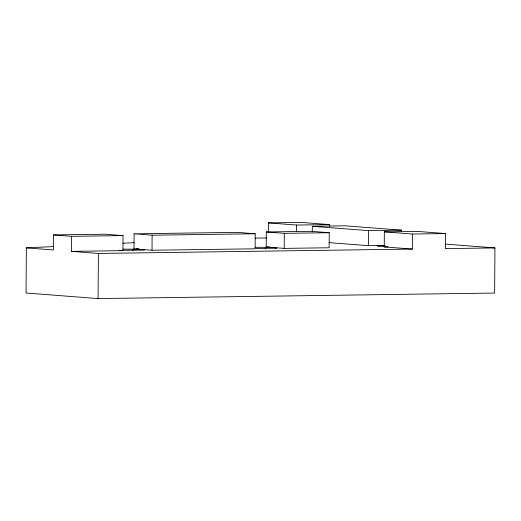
<?xml version="1.0" encoding="UTF-8"?>
<svg xmlns="http://www.w3.org/2000/svg" width="521" height="521" viewBox="0 0 521 521"><rect width="100%" height="100%" fill="white"/><g stroke="black" fill="none" stroke-linecap="round" stroke-linejoin="round"><path stroke-width="0.78" d="M53.149 246.589L26.363 247.879L26.05 293.004L98.072 298.579L494.637 293.049L494.95 247.924L445.585 244.102M53.481 234.925L71.488 236.319L71.384 251.363L122.936 250.647L123.041 235.603L105.034 234.209L53.481 234.925L53.376 249.969L26.363 247.879M98.072 298.579L98.391 253.453L71.384 251.363M133.142 250.777L133.148 249.168L122.91 249.136M134.112 233.799L134.008 248.843L152.015 250.236L255.121 248.797L255.225 233.76L237.218 232.366L134.112 233.799L152.119 235.192L255.225 233.76M152.015 250.236L152.119 235.192M265.326 248.934L265.339 247.325L255.095 247.293M266.192 247L266.303 231.956L311.245 231.331L329.252 232.724L329.142 247.768L284.199 248.393L266.192 247L269.403 246.954M268.322 232.379L268.387 222.877L301.438 222.421L329.526 224.597L329.513 226.179M284.199 248.393L284.303 233.349L266.303 231.956M296.436 231.389L296.482 225.052L268.387 222.877M312.287 231.825L312.326 226.283L345.371 225.821L401.548 230.171L401.541 231.754M385.13 246.518L378.305 246.257L376.963 245.769L384.921 245.443L368.399 245.671L368.503 230.634L312.326 226.283M384.348 231.858L412.437 234.033L412.332 249.077L384.244 246.902L384.348 231.858L417.393 231.396L445.488 233.571L445.377 248.615L494.95 247.924M122.943 243.229L134.307 242.675M296.482 225.052L329.526 224.597M368.503 230.634L401.548 230.171M71.488 236.319L123.041 235.603M284.303 233.349L329.252 232.724M412.437 234.033L445.488 233.571M255.283 238.104L266.661 237.947M136.443 248.81L138.879 248.778M384.244 246.902L388.178 246.843M98.391 253.453L412.332 249.077M255.98 248.478L276.54 248.191L275.199 247.696L265.339 247.325M123.79 250.321L144.356 250.034L143.014 249.539L133.148 249.168M329.07 242.63L368.399 245.671M119.179 250.354L122.936 250.647"/></g></svg>
